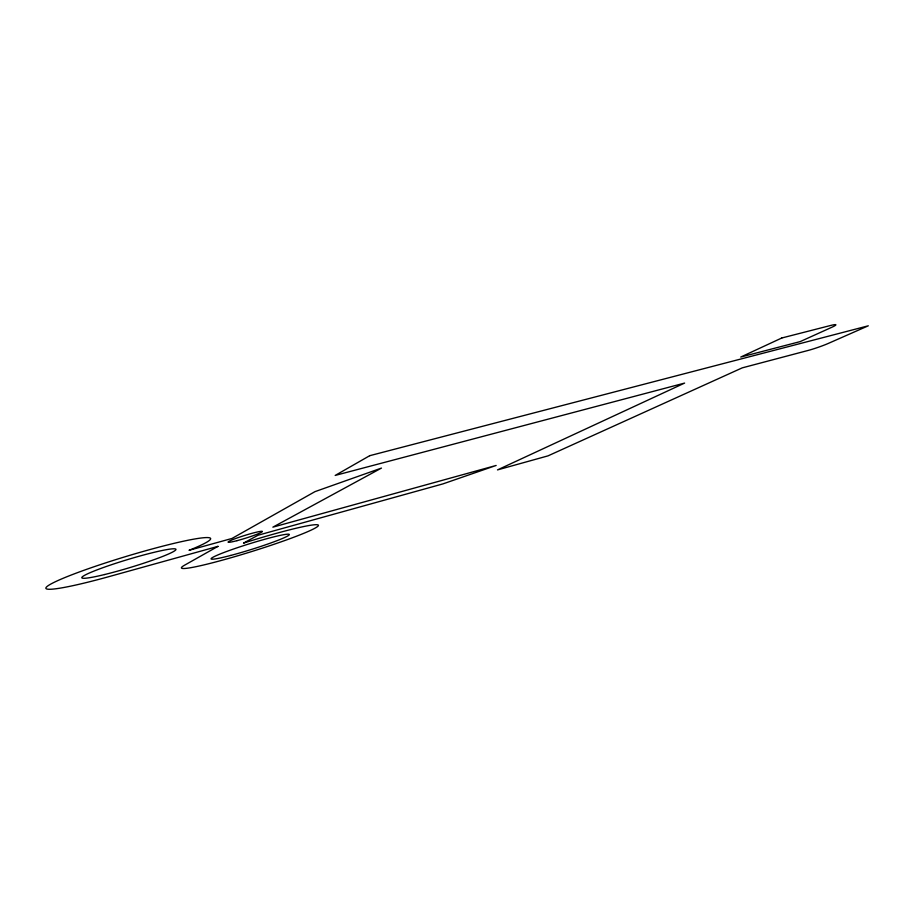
<?xml version="1.0" encoding="UTF-8"?>
<svg xmlns="http://www.w3.org/2000/svg" width="914" height="914" viewBox="0 0 914 914"><rect width="100%" height="100%" fill="white"/><g stroke="black" fill="none" stroke-linecap="round" stroke-linejoin="round"><path stroke-width="1.37" d="M369.736 455.686L335.187 475.429L684.62 383.08L497.479 469.91L548.034 455.858L742.271 367.851L808.056 350.462A15.241 1.211 -19.1 0 0 828.267 343.436L868.3 325.807L369.736 455.686M217.966 546.366L184.571 565.195A71.749 5.244 -17.3 0 0 238.166 555.655A71.749 5.244 -17.3 0 0 318.38 525.607A71.749 5.244 -17.3 0 0 243.501 543.122L257.965 535.261L442.902 483.906L496.153 465.454L272.863 527.161L381.469 468.082L315.01 491.629L232.007 538.449L189.038 550.319A86.167 7.289 -16.8 0 0 173.043 543.59A86.167 7.289 -16.8 0 0 52.464 583.178A86.167 7.289 -16.8 0 0 108.515 576.757L217.966 546.366M781.801 337.986L740.751 357.043L800.196 341.596L831.603 327.372A16.943 1.485 -19.2 0 0 830.586 325.487L781.801 337.986M230.774 555.426A40.97 2.993 -17.3 0 0 289.338 534.553A40.97 2.993 -17.3 0 0 230.545 550.068A40.97 2.993 -17.3 0 0 230.774 555.426M104.573 574.54A49.185 4.159 -16.8 0 0 175.956 549.463A49.185 4.159 -16.8 0 0 106.093 566.566A49.185 4.159 -16.8 0 0 104.573 574.54M236.955 540.677A17.983 1.44 -17.3 0 0 262.387 531.48A17.983 1.44 -17.3 0 0 236.315 538.266A17.983 1.44 -17.3 0 0 236.955 540.677"/></g></svg>
